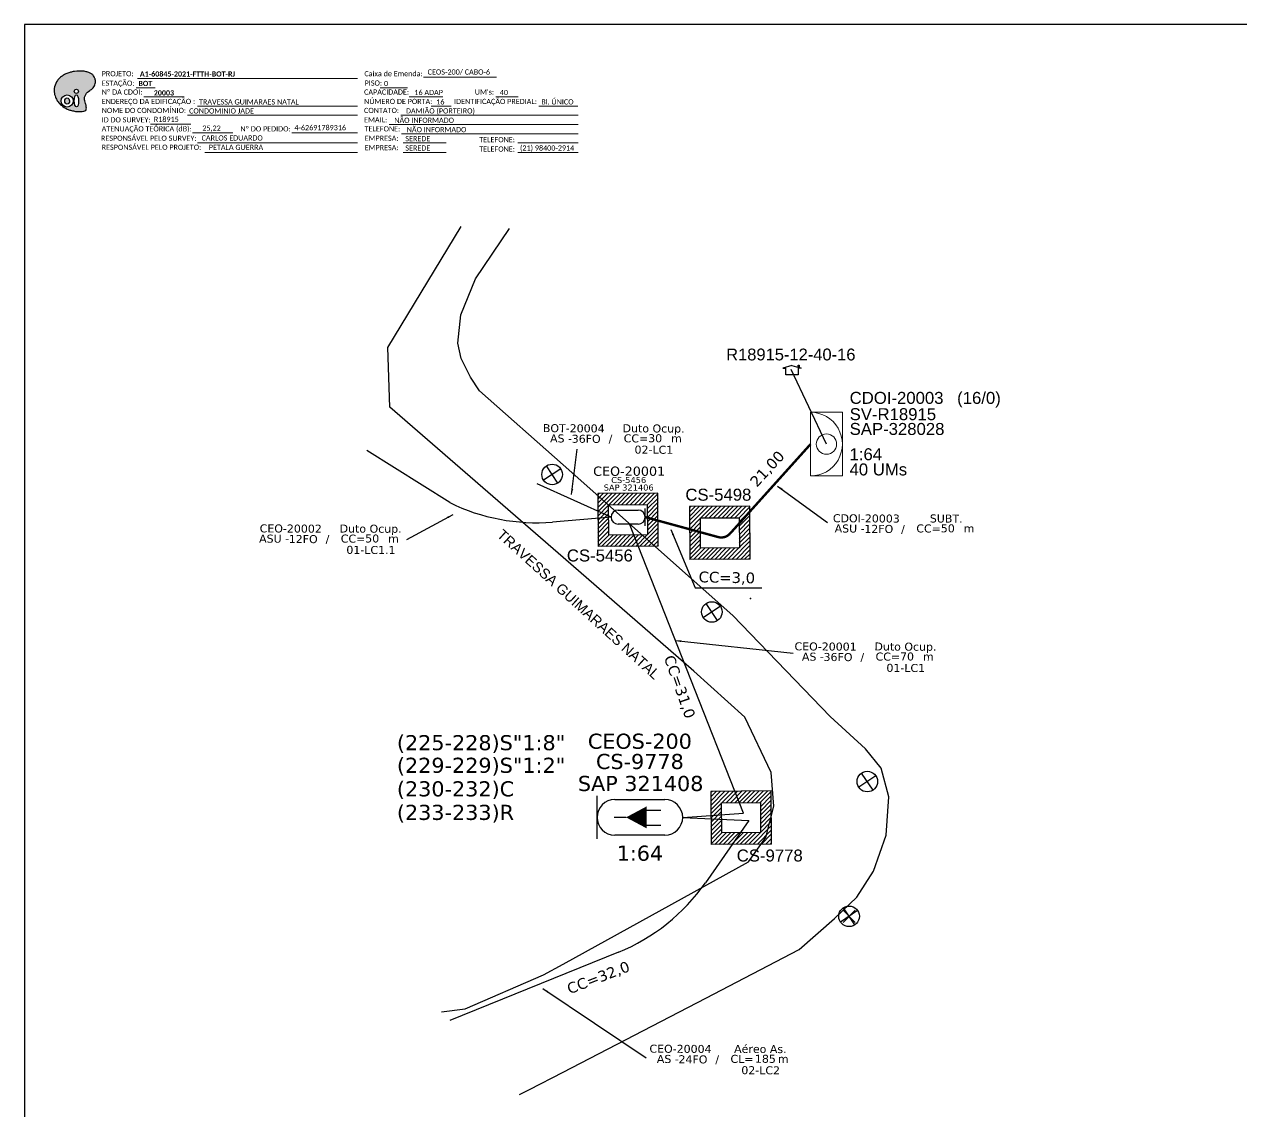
# Model space of a CAD drawing. Extents: x -4 to 837, y 1 to 595.
# Drawn here: x -3.8 to 416.7, y 219.8 to 595.3 of the extents above; entities that cross this region are included whole.
import ezdxf
from ezdxf.enums import TextEntityAlignment as Align

# ---------------------------------------------------------------- set-up
doc = ezdxf.new("R2010")
doc.units = 0
for name, color, linetype in [('10.1-Caixas Subterrâneas', 5, 'Continuous'), ('20.4-CEOS', 1, 'Continuous'), ('20.5-CEO', 1, 'Continuous'), ('CAP a instalar', 1, 'Continuous'), ('celulas gpon', 7, 'Continuous'), ('DUVIDAS', 252, 'Continuous'), ('label_cabos', 7, 'Continuous'), ('MUB', 251, 'Continuous'), ('Postes Existentes NA', 1, 'Continuous'), ('POSTES_ATUALIZACAO', 252, 'Continuous'), ('Segmento de Logradouro Texto', 238, 'Continuous'), ('surveys', 7, 'Continuous'), ('surveys legendas', 7, 'Continuous'), ('UMS', 1, 'Continuous')]:
    doc.layers.add(name, color=color, linetype=linetype)
doc.layers.add("20.0-LEGENDA DOS CDO'S", color=1, linetype='Continuous', lineweight=0)
doc.layers.add('20.1-CDO_INTERIOR', color=1, linetype='Continuous', lineweight=0)
doc.layers.add('DROP DE CLIENTE', color=140, linetype='Continuous', plot=False)
doc.styles.add('ARIAL', font='arial.ttf')
doc.styles.add('DIGICADE', font='arial.ttf')
doc.styles.add('siredit', font='verdana.ttf')
doc.styles.add('WMF-Calibri0', font='calibri.ttf')
doc.styles.add('WMF-Calibri1', font='calibrib.ttf')
doc.linetypes.add('FENCELINE1', pattern='A,0.25,-0.1,[133,ltypeshp.shx,S=0.1,R=0,X=-0.1,Y=0],-0.1,1', length=1.45)
doc.dimstyles.new('CC', dxfattribs={"dimtxt": 0.8, "dimasz": 2, "dimexe": 0.18, "dimexo": 0.0625, "dimgap": 0.09, "dimtad": 0, "dimdec": 0, "dimrnd": 1, "dimzin": 0, "dimdsep": 46, "dimtxsty": 'siredit', "dimblk": 'NONE', "dimcen": 0, "dimse1": 1, "dimse2": 1, "dimsd1": 1, "dimsd2": 1, "dimclrt": 7, "dimadec": 0, "dimazin": 0, "dimtfac": 1, "dimtdec": 0, "dimtofl": 0, "dimtmove": 0, "dimatfit": 3, "dimfxl": 0, "dimtolj": 1, "dimtzin": 0, "dimarcsym": 0})
doc.dimstyles.get("Standard").update_dxf_attribs({"dimtxt": 0.18, "dimasz": 0.18, "dimexe": 0.18, "dimexo": 0.0625, "dimgap": 0.09, "dimtad": 0, "dimtih": 1, "dimtoh": 1, "dimdec": 4, "dimzin": 0, "dimdsep": 46, "dimtxsty": 'Standard', "dimcen": 0.09, "dimadec": 0, "dimazin": 0, "dimtfac": 1, "dimtdec": 4, "dimtofl": 0, "dimtmove": 0, "dimatfit": 3, "dimfxl": 0, "dimtolj": 1, "dimtzin": 0, "dimarcsym": 0})

# ---------------------------------------------------------------- blocks, each defined once
blk = doc.blocks.new('OI')
h = blk.add_hatch(color=40)
edge = h.paths.add_edge_path()
edge.add_spline(control_points=[(4.35, -0.67), (3.92, -0.99), (3.26, -1.5), (2.81, -2.59), (2.9, -3.5), (3.06, -4.27), (3.31, -4.85), (3.37, -5.39), (3.4, -5.88), (3.2, -6.4), (2.54, -6.61), (1.65, -6.63), (0.55, -6.67), (-0.56, -6.42), (-1.61, -6.14), (-2.77, -5.61), (-3.92, -4.77), (-4.89, -3.7), (-5.34, -2.65), (-5.6, -1.94), (-5.85, -0.96), (-5.71, 0.47), (-5.1, 2.02), (-4.14, 3.02), (-3.3, 3.61), (-2.37, 4.16), (-1.36, 4.44), (-0.56, 4.7), (0.79, 4.85), (2.24, 4.97), (3.79, 4.57), (4.67, 4.21), (5.44, 3.65), (5.76, 2.99), (6.03, 2.21), (6.01, 1.46), (5.72, 0.64), (5.31, 0.08), (4.88, -0.38), (4.51, -0.55), (4.35, -0.67)], knot_values=[0, 0, 0, 0, 1.60434, 2.417191, 3.427595, 4.282808, 4.776746, 5.304182, 5.888771, 6.258406, 6.858137, 7.79129, 8.986195, 10.124242, 11.187857, 12.242908, 13.953784, 15.414161, 16.515391, 17.349188, 17.675853, 19.552021, 21.515531, 22.568638, 23.63245, 24.621084, 25.782718, 26.745347, 27.142653, 29.870543, 31.004649, 31.921532, 32.709589, 33.801391, 34.042471, 35.192333, 35.971461, 36.628871, 37.254359, 37.836911, 37.836911, 37.836911, 37.836911], degree=3, periodic=0)
h.paths.add_polyline_path([(1.13, -0.87, -1), (-0.04, -0.87, -1)], flags=16)
edge = h.paths.add_edge_path(flags=16)
edge.add_ellipse((0.56, -3.59), major_axis=(-0.02, 1.71), ratio=0.361305, start_angle=0, end_angle=360)
h.paths.add_polyline_path([(-0.36, -3.62, -1), (-3.8, -3.62, -1)], flags=16)
edge = h.paths.add_edge_path(flags=0)
edge.add_ellipse((-2.08, -3.62), major_axis=(0, 0.885), ratio=0.758294, start_angle=0, end_angle=360)
at = {"color": 40}
for centre, radius in [((-2.08, -3.62), 1.72), ((0.54, -0.87), 0.587)]:
    blk.add_circle(centre, radius, dxfattribs=at)
blk.add_ellipse((-2.08, -3.62), major_axis=(0, 0.885), ratio=0.758294, start_param=-3.141592653589792, end_param=3.141592653589792, dxfattribs=at)
blk.add_ellipse((0.56, -3.59), major_axis=(-0.02, 1.71), ratio=0.361305, dxfattribs=at)
at = {"color": 40, "start_tangent": (-0.800898, -0.598801), "end_tangent": (-0.800898, -0.598801)}
blk.add_spline([(4.35, -0.67), (3.2, -1.78), (2.9, -2.54), (2.92, -3.55), (3.12, -4.38), (3.28, -4.85), (3.37, -5.37), (3.35, -5.95), (3.2, -6.29), (2.66, -6.55), (1.73, -6.63), (0.54, -6.62), (-0.58, -6.41), (-1.6, -6.11), (-2.56, -5.67), (-3.95, -4.67), (-4.89, -3.56), (-5.37, -2.56), (-5.64, -1.78), (-5.72, -1.46), (-5.63, 0.42), (-4.84, 2.22), (-4.13, 2.99), (-3.27, 3.62), (-2.4, 4.09), (-1.3, 4.47), (-0.37, 4.72), (0.02, 4.77), (2.75, 4.8), (3.85, 4.53), (4.69, 4.16), (5.31, 3.68), (5.85, 2.73), (5.93, 2.5), (5.94, 1.35), (5.67, 0.62), (5.29, 0.08), (4.84, -0.36), (4.35, -0.67)], degree=3, dxfattribs=at)
blk = doc.blocks.new('*U86')
at = {"color": 10}
for points in [[(41172, 12883), (40951, 13058)], [(40974, 12860), (41149, 13081)]]:
    blk.add_lwpolyline(points, dxfattribs=at)
blk.add_circle((41062, 12971), 141, dxfattribs=at)
blk = doc.blocks.new('*U88')
at = {"layer": '20.4-CEOS', "color": 7, "style": 'siredit'}
for tag, p in [('FIBRAS_SPLITTER', (0, 0)), ('FIBRAS_TOP_C', (0, -4.128)), ('RESERVA_FINAIS', (0, -5.461))]:
    blk.add_attdef(tag, p, '', height=1.01, dxfattribs=at)
for tag, p, flags in [('ID_ATIVIDADE', (0, -6.773), 3), ('FATOR', (0, -8.085), 1), ('QTDE', (0, -9.397), 1), ('FID', (0, -10.709), 1)]:
    blk.add_attdef(tag, p, '', height=1.01, dxfattribs=dict(at, flags=flags))
blk = doc.blocks.new('*U92')
at = {"layer": '20.4-CEOS', "color": 7, "style": 'siredit'}
blk.add_attdef('FIBRAS_SPLITTER', (0, 0), '', height=1.01, dxfattribs=at)
for tag, p, flags in [('ID_ATIVIDADE', (0, -1.483), 3), ('FATOR', (0, -2.795), 1), ('QTDE', (0, -4.107), 1), ('FID', (0, -5.419), 1)]:
    blk.add_attdef(tag, p, '', height=1.01, dxfattribs=dict(at, flags=flags))
blk = doc.blocks.new('CDOI_CT_DRT')
at = {"layer": '20.1-CDO_INTERIOR', "color": 0, "lineweight": 18}
blk.add_lwpolyline([(2.126, -2.126), (2.128, 2.124), (0.003, 2.125), (0.001, -2.125)], close=True, dxfattribs=at)
blk.add_circle((1.064, -0.001), 0.68, dxfattribs=at)
blk.add_arc((0.002, 0), 2.125, 269.97241, 89.97241, dxfattribs=at)
at = {"layer": "20.0-LEGENDA DOS CDO'S", "color": 0, "style": 'ARIAL'}
for tag, p in [('CDO_N', (2.611, 2.691)), ('SURVEY', (2.613, 1.6)), ('SAP', (2.61, 0.614)), ('1:XX', (2.604, -1.079)), ('UMS', (2.603, -2.093))]:
    blk.add_attdef(tag, p, '', height=0.68, rotation=359.97241, dxfattribs=at)
blk.add_attdef('FIBRAS_UTILIZADAS', text='', height=0.68, rotation=359.97241, dxfattribs=at).set_placement((10.323, 2.687), align=Align.CENTER)
blk = doc.blocks.new('Inst CB DT OCUP CFOA-SM-AS-80-TS-36')
at = {"layer": 'label_cabos', "color": 0, "style": 'siredit'}
for tag, flags, p in [('ID_ATIVIDADE', 3, (1.31, 2.67)), ('FATOR', 1, (11.56, 2.55))]:
    blk.add_attdef(tag, text='', height=1, rotation=359.69, dxfattribs=dict(at, flags=flags)).set_placement(p, align=Align.MIDDLE_CENTER)
for tag, p in [('DESTINO_CABO', (3.13, 1.26)), ('TIPO_CABO', (13.11, 1.24)), ('TIPO_CABO', (1.76, 0)), ('CABO', (4.69, -0.05)), ('/', (7.71, -0.05)), ('LANCE', (10.91, 0)), ('UND', (15.96, 0)), ('FID', (13.15, -1.41))]:
    blk.add_attdef(tag, text='', height=1, rotation=359.69, dxfattribs=at).set_placement(p, align=Align.MIDDLE_CENTER)
blk.add_attdef('QTDE', (12.43, -0.47), '', height=1, rotation=359.69, dxfattribs=at)
blk = doc.blocks.new('_None')
blk = doc.blocks.new('Inst CB DT OCUP CFOA-SM-ASU-120-S-12')
at = {"layer": 'label_cabos', "color": 0, "style": 'siredit'}
for tag, flags, p in [('ID_ATIVIDADE', 3, (1.31, 2.67)), ('FATOR', 1, (11.56, 2.55))]:
    blk.add_attdef(tag, text='', height=1, rotation=359.69, dxfattribs=dict(at, flags=flags)).set_placement(p, align=Align.MIDDLE_CENTER)
for tag, p in [('DESTINO_CABO', (3.13, 1.26)), ('TIPO_CABO', (13.11, 1.24)), ('TIPO_CABO', (1.26, 0)), ('CABO', (4.69, -0.05)), ('/', (7.71, -0.05)), ('LANCE', (10.91, 0)), ('UND', (15.96, 0)), ('FID', (13.15, -1.41))]:
    blk.add_attdef(tag, text='', height=1, rotation=359.69, dxfattribs=at).set_placement(p, align=Align.MIDDLE_CENTER)
blk.add_attdef('QTDE', (12.43, -0.47), '', height=1, rotation=359.69, dxfattribs=at)
blk = doc.blocks.new('Inst CB AS CFOA-SM-AS-80-TS-24')
at = {"layer": 'label_cabos', "color": 0, "style": 'siredit'}
for tag, flags, p in [('ID_ATIVIDADE', 3, (1.31, 2.67)), ('FATOR', 1, (11.56, 2.55))]:
    blk.add_attdef(tag, text='', height=1, rotation=359.69, dxfattribs=dict(at, flags=flags)).set_placement(p, align=Align.MIDDLE_CENTER)
for tag, p in [('DESTINO_CABO', (3.13, 1.26)), ('TIPO_CABO', (13.11, 1.24)), ('TIPO_CABO', (1.76, 0)), ('CABO', (4.69, -0.05)), ('/', (7.71, -0.05)), ('LANCE', (10.81, 0)), ('UND', (15.96, 0)), ('FID', (13.15, -1.41))]:
    blk.add_attdef(tag, text='', height=1, rotation=359.69, dxfattribs=at).set_placement(p, align=Align.MIDDLE_CENTER)
blk.add_attdef('QTDE', (12.43, -0.47), '', height=1, rotation=359.69, dxfattribs=at)
blk = doc.blocks.new('*X82')
at = {"color": 0, "linetype": 'Continuous'}
for p, q in [((-1.25, 0.34099), (-0.49099, 1.1)), ((-1.25, 0.517767), (-0.667767, 1.1)), ((-1.25, 0.694544), (-0.844544, 1.1)), ((-1.25, 0.87132), (-1.02132, 1.1)), ((-1.25, 1.048097), (-1.198097, 1.1)), ((-0.789214, 0.625), (-0.314214, 1.1)), ((-0.612437, 0.625), (-0.137437, 1.1)), ((-0.43566, 0.625), (0.03934, 1.1)), ((-0.258883, 0.625), (0.216117, 1.1)), ((-0.082107, 0.625), (0.392893, 1.1)), ((0.09467, 0.625), (0.56967, 1.1)), ((0.271447, 0.625), (0.746447, 1.1)), ((0.448223, 0.625), (0.923223, 1.1)), ((0.625, 0.625), (1.1, 1.1)), ((0.801777, 0.625), (1.25, 1.073223)), ((-1.25, 0.164214), (-0.8035, 0.610714)), ((0.8035, 0.449947), (1.25, 0.896447)), ((0.8035, 0.27317), (1.25, 0.71967)), ((0.8035, 0.096393), (1.25, 0.542893)), ((-1.25, -0.012563), (-0.8035, 0.433937)), ((-1.25, -0.18934), (-0.8035, 0.25716)), ((-1.25, -0.366117), (-0.8035, 0.080383)), ((0.8035, -0.080383), (1.25, 0.366117)), ((0.8035, -0.25716), (1.25, 0.18934)), ((0.8035, -0.433937), (1.25, 0.012563)), ((-1.25, -0.542893), (-0.8035, -0.096393)), ((-1.25, -0.71967), (-0.8035, -0.27317)), ((-1.25, -0.896447), (-0.8035, -0.449947)), ((0.49099, -1.1), (1.25, -0.34099)), ((0.8035, -0.610714), (1.25, -0.164214)), ((-1.25, -1.073223), (-0.801777, -0.625)), ((-1.1, -1.1), (-0.625, -0.625)), ((-0.923223, -1.1), (-0.448223, -0.625)), ((-0.746447, -1.1), (-0.271447, -0.625)), ((-0.56967, -1.1), (-0.09467, -0.625)), ((-0.392893, -1.1), (0.082107, -0.625)), ((-0.216117, -1.1), (0.258883, -0.625)), ((-0.03934, -1.1), (0.43566, -0.625)), ((0.137437, -1.1), (0.612437, -0.625)), ((0.314214, -1.1), (0.789214, -0.625)), ((0.667767, -1.1), (1.25, -0.517767)), ((0.844544, -1.1), (1.25, -0.694544)), ((1.02132, -1.1), (1.25, -0.87132)), ((1.198097, -1.1), (1.25, -1.048097))]:
    blk.add_line(p, q, dxfattribs=at)
blk = doc.blocks.new('SURVEY_SURVEY')
for p, q in [((0, 0.0000127), (-0.0000126, 0.000009)), ((-0.0000126, 0.000009), (-0.0000086, 0.000009)), ((-0.0000086, 0), (-0.0000086, 0.000009)), ((0.0000086, 0), (-0.0000086, 0)), ((0, 0.0000127), (0.0000126, 0.000009)), ((0.0000084, 0.0000132), (0.0000098, 0.0000132)), ((0.0000084, 0.0000103), (0.0000084, 0.0000132)), ((0.0000126, 0.000009), (0.0000086, 0.000009)), ((0.0000086, 0.000009), (0.0000086, 0)), ((0.0000098, 0.0000132), (0.0000098, 0.0000099))]:
    blk.add_line(p, q)

msp = doc.modelspace()

# ---------------------------------------------------------------- linework, layer by layer
for p, q in [((837.17, 595.26), (-3.83, 595.26)), ((-3.83, 595.26), (-3.83, 1.26))]:
    msp.add_line(p, q)
at = {"color": 7, "lineweight": 0}
for points in [[(35.28, 576.58), (111.25, 576.58)], [(134.09, 577.07), (159.22, 577.07)], [(34.76, 573.3), (41.31, 573.3)], [(119.05, 573.34), (128.53, 573.34)], [(37.42, 570.23), (51.37, 570.23)], [(129.1, 570.23), (140.71, 570.23)], [(159.04, 570.23), (166.7, 570.23)], [(52.58, 563.88), (111.25, 563.88)], [(55.99, 566.99), (111.25, 566.99)], [(126.21, 563.88), (187.44, 563.88)], [(136.68, 566.99), (143.62, 566.99)], [(173.85, 566.99), (187.41, 566.99)], [(39.74, 560.82), (53.69, 560.82)], [(122.17, 560.64), (187.44, 560.64)], [(54.28, 557.85), (68.22, 557.85)], [(88.51, 557.85), (111.27, 557.85)], [(126.46, 557.41), (187.44, 557.41)], [(55.99, 554.29), (111.25, 554.29)], [(58.48, 551.06), (111.25, 551.06)], [(127.07, 554.29), (141.86, 554.29)], [(127.07, 551.06), (141.86, 551.06)], [(166.67, 554.29), (187.44, 554.29)], [(166.67, 551.06), (187.44, 551.06)]]:
    msp.add_lwpolyline(points, dxfattribs=at)
at = {"layer": '10.1-Caixas Subterrâneas', "color": 30}
for p, q in [((215.05, 433.37), (194.22, 433.24)), ((194.22, 433.24), (194.33, 414.91)), ((215.16, 415.04), (215.05, 433.37)), ((197.97, 429.31), (211.35, 429.39)), ((198.03, 418.89), (197.97, 429.31)), ((211.35, 429.39), (211.42, 418.97)), ((246.78, 428.85), (225.96, 428.73)), ((225.96, 428.73), (226.07, 410.4)), ((229.7, 424.79), (243.09, 424.87)), ((229.76, 414.38), (229.7, 424.79)), ((243.09, 424.87), (243.15, 414.46)), ((246.89, 410.53), (246.78, 428.85)), ((211.42, 418.97), (198.03, 418.89)), ((215.16, 415.04), (194.33, 414.91)), ((243.15, 414.46), (229.76, 414.38)), ((246.89, 410.53), (226.07, 410.4)), ((254.1, 330.51), (233.28, 330.39)), ((233.28, 330.39), (233.39, 312.06)), ((254.21, 312.18), (254.1, 330.51)), ((237.02, 326.45), (250.41, 326.53)), ((237.08, 316.04), (237.02, 326.45)), ((250.41, 326.53), (250.47, 316.12)), ((250.47, 316.12), (237.08, 316.04)), ((254.21, 312.18), (233.39, 312.06))]:
    msp.add_line(p, q, dxfattribs=at)
at = {"layer": '20.4-CEOS', "color": 7}
for p, q in [((200.15, 327.56), (217.43, 327.56)), ((217.43, 315.23), (200.15, 315.23))]:
    msp.add_line(p, q, dxfattribs=at)
for points in [[(193.99, 313.97), (193.99, 328.82)], [(210.84, 323.84), (216.08, 323.84)], [(204.02, 321.4), (199.86, 321.4)], [(210.84, 318.71), (216.08, 318.71)]]:
    msp.add_lwpolyline(points, dxfattribs=at)
msp.add_lwpolyline([(204.02, 321.4, 0, 7.61, 0), (211.15, 321.4, 7.61, 7.61, 0)], format="xyseb", dxfattribs=at)
for centre, start, end in [((200.15, 321.4), 90, 270), ((217.43, 321.4), 270, 90)]:
    msp.add_arc(centre, 6.16, start, end, dxfattribs=at)
at = {"layer": '20.5-CEO', "color": 5}
for p, q in [((201.28, 427.54), (208.17, 427.54)), ((208.17, 422.63), (201.28, 422.63))]:
    msp.add_line(p, q, dxfattribs=at)
msp.add_lwpolyline([(210.62, 422.13), (210.62, 428.05)], dxfattribs=at)
for centre, start, end in [((201.28, 425.09), 90, 270), ((208.17, 425.09), 270, 90)]:
    msp.add_arc(centre, 2.45, start, end, dxfattribs=at)
at = {"layer": 'CAP a instalar', "color": 7, "linetype": 'FENCELINE1', "ltscale": 8}
for p, q in [((143.15, 430.09), (114.5, 448.09)), ((198.83, 425.09), (173.33, 436.54)), ((198.83, 425.09), (178.57, 423.4)), ((244.56, 322.86), (205.24, 422.74)), ((223.59, 321.4), (244.56, 322.86)), ((223.59, 321.4), (246.42, 320.3)), ((246.42, 320.3), (231.41, 298.81)), ((201.4, 274.86), (143.12, 251.2))]:
    msp.add_line(p, q, dxfattribs=at)
at = {"layer": 'CAP a instalar', "linetype": 'FENCELINE1', "ltscale": 8, "const_width": 0.827}
msp.add_lwpolyline([(210.62, 425.09), (235.85, 418.2, 0.283325), (239.94, 419.4), (267.76, 450.3)], format="xyb", dxfattribs=at)
at = {"layer": 'CAP a instalar', "color": 7, "linetype": 'FENCELINE1', "ltscale": 8}
for centre, start, end in [((172.96, 490.82), 243.8518, 274.7523), ((175.94, 337.55), 292.1007, 325.0712)]:
    msp.add_arc(centre, 67.66, start, end, dxfattribs=at)
at = {"layer": 'DROP DE CLIENTE'}
msp.add_lwpolyline([(273.25, 450.3), (261, 476.07)], dxfattribs=at)
at = {"layer": 'DUVIDAS', "color": 4, "elevation": -13896.66}
for points in [[(182.25, 411.09), (122.39, 463.04), (121.78, 483.68), (147.06, 525.45)], [(182.25, 443.12), (153.34, 468.75), (150.31, 473.42), (147.1, 479.92), (145.89, 485.15), (146.93, 494.93), (151.99, 507.36), (163.78, 524.78)], [(240.94, 391.1), (182.25, 443.12)], [(182.25, 270.74), (246.26, 306.05), (252.32, 314.49), (255.05, 325.23), (254.1, 336.95), (245.01, 356), (227.43, 371.88), (182.25, 411.09)], [(182.25, 233.44), (231.55, 259), (263.79, 275.8), (276.04, 286.49), (283.74, 293.8), (289.54, 302.81), (293.87, 315.23), (294.74, 328.51), (292.14, 338.38), (286.73, 345.09), (274.48, 356.26), (240.94, 391.1)], [(140.28, 254.21), (148.49, 255.28), (175.5, 267.01), (182.25, 270.74)], [(167.21, 225.72), (170.61, 227.41), (182.25, 233.44)]]:
    msp.add_lwpolyline(points, dxfattribs=at)
at = {"layer": 'DUVIDAS'}
msp.add_point((247.04, 396.99, -13896.66), dxfattribs=at)
at = {"layer": 'MUB', "color": 4, "elevation": -13896.66}
msp.add_lwpolyline([(182.25, 270.74), (246.26, 306.05), (252.32, 314.49), (255.05, 325.23), (254.1, 336.95), (245.01, 356), (227.43, 371.88), (182.25, 411.09)], dxfattribs=at)
at = {"layer": 'MUB', "elevation": -13896.66}
msp.add_lwpolyline([(140.28, 254.21), (148.49, 255.28), (175.5, 267.01), (182.25, 270.74)], dxfattribs=at)
at = {"layer": 'POSTES_ATUALIZACAO'}
for p, q in [((278.99, 289.3, -13871.68), (283.14, 285.15, -13871.68)), ((278.99, 285.15, -13871.68), (283.14, 289.3, -13871.68))]:
    msp.add_line(p, q, dxfattribs=at)
at = {"layer": 'POSTES_ATUALIZACAO', "linetype": 'Continuous'}
msp.add_line((283.14, 289.3, -13871.68), (278.99, 285.15, -13871.68), dxfattribs=at)

# ---------------------------------------------------------------- block references
at = {"color": 7, "xscale": 1.213923925163967, "yscale": 1.213923925163967, "zscale": 1.213923925163967, "rotation": 0.1532896023949059}
msp.add_blockref('OI', (13.47, 573.2), dxfattribs=at)
at = {"layer": '10.1-Caixas Subterrâneas', "color": 30, "xscale": 8.330333721503166, "yscale": 8.330333721503166, "zscale": 16.66066744300634, "rotation": 180.347332639306}
for p in [(204.69, 424.14), (236.42, 419.63), (243.75, 321.28)]:
    msp.add_blockref('*X82', p, dxfattribs=at)
at = {"layer": '20.4-CEOS', "color": 7, "lineweight": 0}
ref = msp.add_blockref('*U88', (124.86, 344.59), dxfattribs=dict(at, xscale=5.169067460120004, yscale=5.169067460120004, zscale=5.169067460120004))
ref.add_attrib('FIBRAS_SPLITTER', '(225-228)S"1:8"', (124.86, 344.59), dxfattribs={"color": 7, "height": 5.2191, "style": 'siredit'})
ref.add_attrib('FIBRAS_TOP_C', '(230-232)C', (124.86, 328.65), dxfattribs={"color": 7, "height": 5.219, "style": 'siredit'})
ref.add_attrib('RESERVA_FINAIS', '(233-233)R', (124.86, 320.52), dxfattribs={"color": 7, "height": 5.219, "style": 'siredit'})
at = {"layer": '20.4-CEOS', "color": 7, "lineweight": 0, "xscale": 5.169067460120004, "yscale": 5.169067460120004, "zscale": 5.169067460120004}
msp.add_blockref('*U92', (124.86, 336.78), dxfattribs=at).add_auto_attribs({'FIBRAS_SPLITTER': '(229-229)S"1:2"'})
at = {"layer": 'CAP a instalar', "linetype": 'FENCELINE1', "ltscale": 15}
ref = msp.add_blockref('CDOI_CT_DRT', (267.75, 450.3), dxfattribs=dict(at, xscale=5.169067460120004, yscale=5.169067460120004, zscale=5.169067460120004))
ref.add_attrib('CDO_N', 'CDOI-20003', (281.25, 464.21), dxfattribs={"layer": "20.0-LEGENDA DOS CDO'S", "height": 4.135, "rotation": 359.9724, "style": 'ARIAL'})
ref.add_attrib('FIBRAS_UTILIZADAS', '      (16/0)', dxfattribs={"layer": "20.0-LEGENDA DOS CDO'S", "height": 4.1353, "rotation": 359.9724, "style": 'ARIAL'}).set_placement((321.11, 464.19), align=Align.CENTER)
ref.add_attrib('SURVEY', 'SV-R18915', (281.26, 458.58), dxfattribs={"layer": "20.0-LEGENDA DOS CDO'S", "height": 4.135, "rotation": 359.9724, "style": 'ARIAL'})
ref.add_attrib('SAP', 'SAP-328028', (281.25, 453.48), dxfattribs={"layer": "20.0-LEGENDA DOS CDO'S", "height": 4.135, "rotation": 359.9724, "style": 'ARIAL'})
ref.add_attrib('1:XX', '1:64', (281.21, 444.73), dxfattribs={"layer": "20.0-LEGENDA DOS CDO'S", "height": 4.135, "rotation": 359.9724, "style": 'ARIAL'})
ref.add_attrib('UMS', '40 UMs', (281.21, 439.49), dxfattribs={"layer": "20.0-LEGENDA DOS CDO'S", "height": 4.135, "rotation": 359.9724, "style": 'ARIAL'})
at = {"layer": 'label_cabos', "color": 0, "lineweight": 0}
ref = msp.add_blockref('Inst CB DT OCUP CFOA-SM-AS-80-TS-36', (177.29, 452.28), dxfattribs=dict(at, xscale=2.764931141132808, yscale=2.764931141132808, zscale=2.764931141132808))
ref.add_attrib('DESTINO_CABO', 'BOT-20004', dxfattribs={"color": 0, "height": 2.765, "rotation": 359.69, "style": 'siredit'}).set_placement((185.95, 455.77), align=Align.MIDDLE_CENTER)
ref.add_attrib('CABO', '36FO', dxfattribs={"color": 0, "height": 2.765, "rotation": 359.69, "style": 'siredit'}).set_placement((190.25, 452.13), align=Align.MIDDLE_CENTER)
ref.add_attrib('TIPO_CABO', 'Duto Ocup.', dxfattribs={"color": 0, "height": 2.765, "rotation": 359.69, "style": 'siredit'}).set_placement((213.54, 455.72), align=Align.MIDDLE_CENTER)
ref.add_attrib('/', '/', dxfattribs={"color": 0, "height": 2.76, "rotation": 359.69, "style": 'siredit'}).set_placement((198.62, 452.13), align=Align.MIDDLE_CENTER)
ref.add_attrib('TIPO_CABO', 'AS - ', dxfattribs={"color": 0, "height": 2.765, "rotation": 359.69, "style": 'siredit'}).set_placement((182.16, 452.26), align=Align.MIDDLE_CENTER)
ref.add_attrib('FID', '02-LC1', dxfattribs={"color": 0, "height": 2.765, "rotation": 359.69, "style": 'siredit'}).set_placement((213.64, 448.37), align=Align.MIDDLE_CENTER)
ref.add_attrib('LANCE', 'CC=', dxfattribs={"color": 0, "height": 2.765, "rotation": 359.69, "style": 'siredit'}).set_placement((207.45, 452.28), align=Align.MIDDLE_CENTER)
ref.add_attrib('QTDE', '30', (211.66, 450.96), dxfattribs={"color": 0, "height": 2.765, "rotation": 359.69, "style": 'siredit'})
ref.add_attrib('UND', 'm', dxfattribs={"color": 0, "height": 2.76, "rotation": 359.69, "style": 'siredit'}).set_placement((221.43, 452.28), align=Align.MIDDLE_CENTER)
ref = msp.add_blockref('Inst CB DT OCUP CFOA-SM-ASU-120-S-12', (278.36, 421.16), dxfattribs=dict(at, xscale=2.764931141132808, yscale=2.764931141132808, zscale=2.764931141132808))
ref.add_attrib('DESTINO_CABO', 'CDOI-20003', dxfattribs={"color": 0, "height": 2.765, "rotation": 359.69, "style": 'siredit'}).set_placement((287.02, 424.65), align=Align.MIDDLE_CENTER)
ref.add_attrib('CABO', '12FO', dxfattribs={"color": 0, "height": 2.765, "rotation": 359.69, "style": 'siredit'}).set_placement((291.32, 421.02), align=Align.MIDDLE_CENTER)
ref.add_attrib('TIPO_CABO', 'SUBT.', dxfattribs={"color": 0, "height": 2.765, "rotation": 359.69, "style": 'siredit'}).set_placement((314.61, 424.6), align=Align.MIDDLE_CENTER)
ref.add_attrib('/', '/', dxfattribs={"color": 0, "height": 2.76, "rotation": 359.69, "style": 'siredit'}).set_placement((299.69, 421.02), align=Align.MIDDLE_CENTER)
ref.add_attrib('TIPO_CABO', 'ASU - ', dxfattribs={"color": 0, "height": 2.765, "rotation": 359.69, "style": 'siredit'}).set_placement((281.85, 421.15), align=Align.MIDDLE_CENTER)
ref.add_attrib('LANCE', 'CC=', dxfattribs={"color": 0, "height": 2.765, "rotation": 359.69, "style": 'siredit'}).set_placement((308.53, 421.17), align=Align.MIDDLE_CENTER)
ref.add_attrib('QTDE', '50', (312.73, 419.85), dxfattribs={"color": 0, "height": 2.765, "rotation": 359.69, "style": 'siredit'})
ref.add_attrib('UND', 'm', dxfattribs={"color": 0, "height": 2.76, "rotation": 359.69, "style": 'siredit'}).set_placement((322.5, 421.17), align=Align.MIDDLE_CENTER)
ref = msp.add_blockref('Inst CB DT OCUP CFOA-SM-ASU-120-S-12', (79.54, 417.66), dxfattribs=dict(at, xscale=2.764931141132808, yscale=2.764931141132808, zscale=2.764931141132808))
ref.add_attrib('DESTINO_CABO', 'CEO-20002', dxfattribs={"color": 0, "height": 2.765, "rotation": 359.69, "style": 'siredit'}).set_placement((88.2, 421.15), align=Align.MIDDLE_CENTER)
ref.add_attrib('CABO', '12FO', dxfattribs={"color": 0, "height": 2.765, "rotation": 359.69, "style": 'siredit'}).set_placement((92.5, 417.52), align=Align.MIDDLE_CENTER)
ref.add_attrib('TIPO_CABO', 'Duto Ocup.', dxfattribs={"color": 0, "height": 2.765, "rotation": 359.69, "style": 'siredit'}).set_placement((115.79, 421.1), align=Align.MIDDLE_CENTER)
ref.add_attrib('/', '/', dxfattribs={"color": 0, "height": 2.76, "rotation": 359.69, "style": 'siredit'}).set_placement((100.87, 417.52), align=Align.MIDDLE_CENTER)
ref.add_attrib('TIPO_CABO', 'ASU - ', dxfattribs={"color": 0, "height": 2.765, "rotation": 359.69, "style": 'siredit'}).set_placement((83.04, 417.65), align=Align.MIDDLE_CENTER)
ref.add_attrib('FID', '01-LC1.1', dxfattribs={"color": 0, "height": 2.765, "rotation": 359.69, "style": 'siredit'}).set_placement((115.9, 413.75), align=Align.MIDDLE_CENTER)
ref.add_attrib('LANCE', 'CC=', dxfattribs={"color": 0, "height": 2.765, "rotation": 359.69, "style": 'siredit'}).set_placement((109.71, 417.66), align=Align.MIDDLE_CENTER)
ref.add_attrib('QTDE', '50', (113.91, 416.35), dxfattribs={"color": 0, "height": 2.765, "rotation": 359.69, "style": 'siredit'})
ref.add_attrib('UND', 'm', dxfattribs={"color": 0, "height": 2.76, "rotation": 359.69, "style": 'siredit'}).set_placement((123.68, 417.66), align=Align.MIDDLE_CENTER)
ref = msp.add_blockref('Inst CB DT OCUP CFOA-SM-AS-80-TS-36', (264.29, 376.92), dxfattribs=dict(at, xscale=2.764931141132808, yscale=2.764931141132808, zscale=2.764931141132808))
ref.add_attrib('DESTINO_CABO', 'CEO-20001', dxfattribs={"color": 0, "height": 2.765, "rotation": 359.69, "style": 'siredit'}).set_placement((272.95, 380.41), align=Align.MIDDLE_CENTER)
ref.add_attrib('CABO', '36FO', dxfattribs={"color": 0, "height": 2.765, "rotation": 359.69, "style": 'siredit'}).set_placement((277.24, 376.77), align=Align.MIDDLE_CENTER)
ref.add_attrib('TIPO_CABO', 'Duto Ocup.', dxfattribs={"color": 0, "height": 2.765, "rotation": 359.69, "style": 'siredit'}).set_placement((300.53, 380.36), align=Align.MIDDLE_CENTER)
ref.add_attrib('/', '/', dxfattribs={"color": 0, "height": 2.76, "rotation": 359.69, "style": 'siredit'}).set_placement((285.62, 376.77), align=Align.MIDDLE_CENTER)
ref.add_attrib('TIPO_CABO', 'AS - ', dxfattribs={"color": 0, "height": 2.765, "rotation": 359.69, "style": 'siredit'}).set_placement((269.16, 376.9), align=Align.MIDDLE_CENTER)
ref.add_attrib('FID', '01-LC1', dxfattribs={"color": 0, "height": 2.765, "rotation": 359.69, "style": 'siredit'}).set_placement((300.64, 373.01), align=Align.MIDDLE_CENTER)
ref.add_attrib('LANCE', 'CC=', dxfattribs={"color": 0, "height": 2.765, "rotation": 359.69, "style": 'siredit'}).set_placement((294.45, 376.92), align=Align.MIDDLE_CENTER)
ref.add_attrib('QTDE', '70', (298.65, 375.6), dxfattribs={"color": 0, "height": 2.765, "rotation": 359.69, "style": 'siredit'})
ref.add_attrib('UND', 'm', dxfattribs={"color": 0, "height": 2.76, "rotation": 359.69, "style": 'siredit'}).set_placement((308.43, 376.92), align=Align.MIDDLE_CENTER)
at = {"layer": 'label_cabos'}
ref = msp.add_blockref('Inst CB AS CFOA-SM-AS-80-TS-24', (214.17, 237.98), dxfattribs=dict(at, xscale=2.764931141132808, yscale=2.764931141132808, zscale=2.764931141132808))
ref.add_attrib('DESTINO_CABO', 'CEO-20004', dxfattribs={"color": 0, "height": 2.765, "rotation": 359.69, "style": 'siredit'}).set_placement((222.83, 241.47), align=Align.MIDDLE_CENTER)
ref.add_attrib('TIPO_CABO', 'Aéreo As.', dxfattribs={"color": 0, "height": 2.765, "rotation": 359.69, "style": 'siredit'}).set_placement((250.41, 241.42), align=Align.MIDDLE_CENTER)
ref.add_attrib('CABO', '24FO', dxfattribs={"color": 0, "height": 2.765, "rotation": 359.69, "style": 'siredit'}).set_placement((227.13, 237.84), align=Align.MIDDLE_CENTER)
ref.add_attrib('/', '/', dxfattribs={"color": 0, "height": 2.76, "rotation": 359.69, "style": 'siredit'}).set_placement((235.5, 237.84), align=Align.MIDDLE_CENTER)
ref.add_attrib('TIPO_CABO', 'AS - ', dxfattribs={"color": 0, "height": 2.765, "rotation": 359.69, "style": 'siredit'}).set_placement((219.04, 237.97), align=Align.MIDDLE_CENTER)
ref.add_attrib('FID', '02-LC2', dxfattribs={"color": 0, "height": 2.765, "rotation": 359.69, "style": 'siredit'}).set_placement((250.52, 234.07), align=Align.MIDDLE_CENTER)
ref.add_attrib('LANCE', 'CL=', dxfattribs={"color": 0, "height": 2.765, "rotation": 359.69, "style": 'siredit'}).set_placement((244.06, 237.99), align=Align.MIDDLE_CENTER)
ref.add_attrib('QTDE', '185', (248.53, 236.67), dxfattribs={"color": 0, "height": 2.765, "rotation": 359.69, "style": 'siredit'})
ref.add_attrib('UND', 'm', dxfattribs={"color": 0, "height": 2.76, "rotation": 359.69, "style": 'siredit'}).set_placement((258.31, 237.99), align=Align.MIDDLE_CENTER)
at = {"layer": 'Postes Existentes NA', "xscale": 0.02521114290980631, "yscale": 0.02521114290980631, "zscale": 0.02521114290980631, "rotation": 72.17959208465585}
for p in [(172.99, -645.81), (228.16, -693.3), (281.87, -751.86), (275.57, -798.39, -13871.68)]:
    msp.add_blockref('*U86', p, dxfattribs=at)
at = {"layer": 'surveys', "color": 151, "xscale": 250840.2527582845, "yscale": 250840.2527582845, "zscale": 250840.2527582845}
msp.add_blockref('SURVEY_SURVEY', (261.32, 474.25), dxfattribs=at)

# ---------------------------------------------------------------- texts
at = {"color": 7, "lineweight": 0, "style": 'WMF-Calibri0'}
for s, height, p in [('PROJETO:', 1.793, (22.88, 577.33)), ('ESTAÇÃO:', 1.793, (22.88, 574.05)), ('Caixa de Emenda:', 1.7927, (113.63, 577.33)), ('Nº DA CDOI:', 1.7927, (22.88, 570.98)), ('CAPACIDADE:', 1.7927, (113.52, 570.98)), ('PISO:', 1.793, (113.7, 574.09)), ("UM's:", 1.793, (151.77, 570.98)), ('ENDEREÇO DA EDIFICAÇÃO :', 1.7927, (22.88, 567.74)), ('NÚMERO DE PORTA:', 1.7927, (113.52, 567.74)), ('IDENTIFICAÇÃO PREDIAL:', 1.7927, (144.61, 567.74)), ('NOME DO CONDOMÍNIO:', 1.7927, (22.88, 564.63)), ('CONTATO:', 1.793, (113.52, 564.63)), ('ATENUAÇÃO TEÓRICA (dB):', 1.7927, (22.88, 558.28)), ('ID DO SURVEY:', 1.7927, (22.88, 561.39)), ('Nº DO PEDIDO:', 1.7927, (70.8, 558.28)), ('EMAIL:', 1.793, (113.52, 561.39)), ('TELEFONE:', 1.793, (113.71, 558.28)), ('RESPONSÁVEL PELO SURVEY:', 1.7927, (22.63, 555.04)), ('EMPRESA:', 1.793, (113.71, 555.04)), ('TELEFONE:', 1.793, (153.31, 554.54)), ('RESPONSÁVEL PELO PROJETO:', 1.7927, (22.88, 551.93)), ('EMPRESA:', 1.793, (113.71, 551.8)), ('TELEFONE:', 1.793, (153.31, 551.3))]:
    msp.add_text(s, height=height, dxfattribs=at).set_placement(p)
at = {"color": 7}
for s, height, style, p in [('A1-60845-2021-FTTH-BOT-RJ', 1.7927, 'WMF-Calibri1', (36.07, 577.23)), ('CEOS-200/ CABO-6', 1.7927, 'WMF-Calibri0', (135.49, 577.91)), ('BOT', 1.793, 'WMF-Calibri1', (35.56, 573.95)), ('0', 1.79, 'WMF-Calibri0', (120.4, 573.94)), (' 16 ADAP', 1.793, 'WMF-Calibri0', (130.27, 570.85)), ('40', 1.793, 'WMF-Calibri0', (160.39, 570.83)), ('TRAVESSA GUIMARAES NATAL', 1.7927, 'WMF-Calibri0', (56.5, 567.58)), ('16', 1.793, 'WMF-Calibri0', (138.46, 567.59)), ('Bl. ÚNICO', 1.793, 'WMF-Calibri0', (174.74, 567.59)), ('R18915', 1.793, 'WMF-Calibri0', (40.9, 561.56)), ('CONDOMINIO JADE', 1.7927, 'WMF-Calibri0', (53.09, 564.47)), ('DAMIÃO (PORTEIRO)', 1.7927, 'WMF-Calibri0', (127.99, 564.48)), ('25,22', 1.793, 'WMF-Calibri0', (57.65, 558.52)), ('4-62691789316', 1.7927, 'WMF-Calibri0', (89.45, 558.69)), ('NÃO INFORMADO', 1.7927, 'WMF-Calibri0', (123.95, 561.24)), ('NÃO INFORMADO', 1.7927, 'WMF-Calibri0', (128.24, 558.01)), ('CARLOS EDUARDO', 1.7927, 'WMF-Calibri0', (57.39, 555.13)), ('SEREDE', 1.793, 'WMF-Calibri0', (127.77, 554.89)), ('PETALA GUERRA', 1.7927, 'WMF-Calibri0', (59.88, 551.9)), ('SEREDE', 1.793, 'WMF-Calibri0', (127.77, 551.66)), ('(21) 98400-2914', 1.7927, 'WMF-Calibri0', (167.37, 551.66))]:
    msp.add_text(s, height=height, dxfattribs=dict(at, style=style)).set_placement(p)
at = {"color": 7, "style": 'WMF-Calibri1'}
msp.add_text('20003', height=1.793, dxfattribs=at).set_placement((44.39, 570.69), align=Align.CENTER)
at = {"layer": '10.1-Caixas Subterrâneas', "color": 30, "style": 'ARIAL'}
for s, p in [('CS-5498', (224.51, 430.76)), ('CS-5456', (183.57, 409.77)), ('CS-9778', (242.25, 306.16, -13896.66))]:
    msp.add_text(s, height=4.135, dxfattribs=at).set_placement(p)
at = {"layer": '20.4-CEOS', "color": 5, "style": 'siredit'}
msp.add_text('CEO-20001', height=3.204, dxfattribs=at).set_placement((205.09, 442.55), align=Align.TOP_CENTER)
at = {"layer": '20.4-CEOS', "color": 7, "style": 'siredit'}
for s, p in [('CEOS-200', (208.79, 350.31)), ('CS-9778', (208.79, 343.31)), ('SAP 321408', (209.06, 335.72)), ('1:64', (208.79, 311.64))]:
    msp.add_text(s, height=5.219, dxfattribs=at).set_placement(p, align=Align.TOP_CENTER)
at = {"layer": '20.5-CEO', "color": 5, "style": 'siredit'}
for s, p in [('CS-5456', (204.93, 438.93)), ('SAP 321406', (204.93, 436.35))]:
    msp.add_text(s, height=2.079, dxfattribs=at).set_placement(p, align=Align.TOP_CENTER)
at = {"layer": 'celulas gpon', "color": 3, "style": 'siredit'}
for s, rotation, p in [('21,00', 47.3896, (249.18, 435.18, -13896.66)), ('CC=3,0', 358.8481, (229.06, 402.6, -13896.66)), ('CC=31,0', 289.4041, (217.05, 376.6, -13896.66)), ('CC=32,0', 21.1013, (184.5, 260.28, -13896.66))]:
    msp.add_text(s, height=3.715, rotation=rotation, dxfattribs=at).set_placement(p)
at = {"layer": 'Segmento de Logradouro Texto', "color": 5, "linetype": 'Continuous', "insert": (161.52, 421.17), "char_height": 3.5, "width": 98.4496, "attachment_point": 1, "rotation": 317.629, "style": 'DIGICADE'}
msp.add_mtext('TRAVESSA GUIMARAES NATAL', dxfattribs=at)
at = {"layer": 'surveys legendas', "color": 7, "style": 'ARIAL'}
msp.add_text('R18915-12-40-16', height=4.0792, dxfattribs=at).set_placement((238.6, 479.21))

# ---------------------------------------------------------------- leaders
at = {"layer": 'label_cabos'}
for points in [[(185.21, 432.88), (187.11, 448.58)], [(256.39, 435.82), (273.57, 423.18)], [(144.22, 425.91), (128.18, 417.29)], [(221.09, 382.47), (261.7, 378.05)], [(175.27, 262.26, -13896.66), (210.97, 238.39, -13896.66)]]:
    msp.add_leader(points, dimstyle='CC', override={"dimgap": 0.09, "dimtad": 0}, dxfattribs=at)
at = {"layer": 'UMS', "color": 7}
msp.add_leader([(219.52, 420.76), (227.91, 400.71), (250.94, 400.71)], dimstyle='Standard', override={"dimasz": 2}, dxfattribs=at)

doc.saveas('drawing.dxf')
